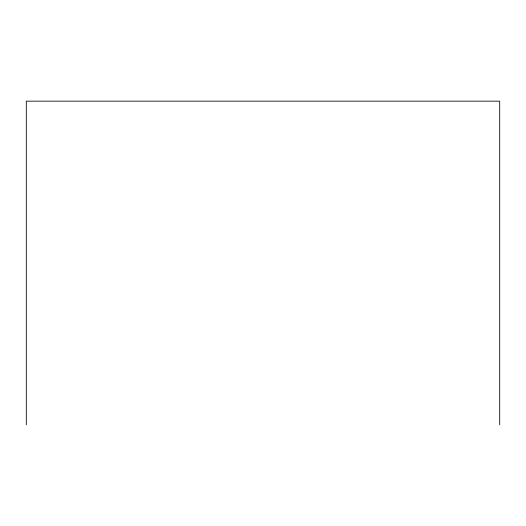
<?xml version="1.0" encoding="UTF-8"?>
<svg xmlns="http://www.w3.org/2000/svg" width="526" height="526" viewBox="0 0 526 526"><rect width="100%" height="100%" fill="white"/><g stroke="black" fill="none" stroke-linecap="round" stroke-linejoin="round"><path stroke-width="0.79" d="M499.7 424.837L499.7 101.163L26.3 101.163L26.3 424.837"/></g></svg>
